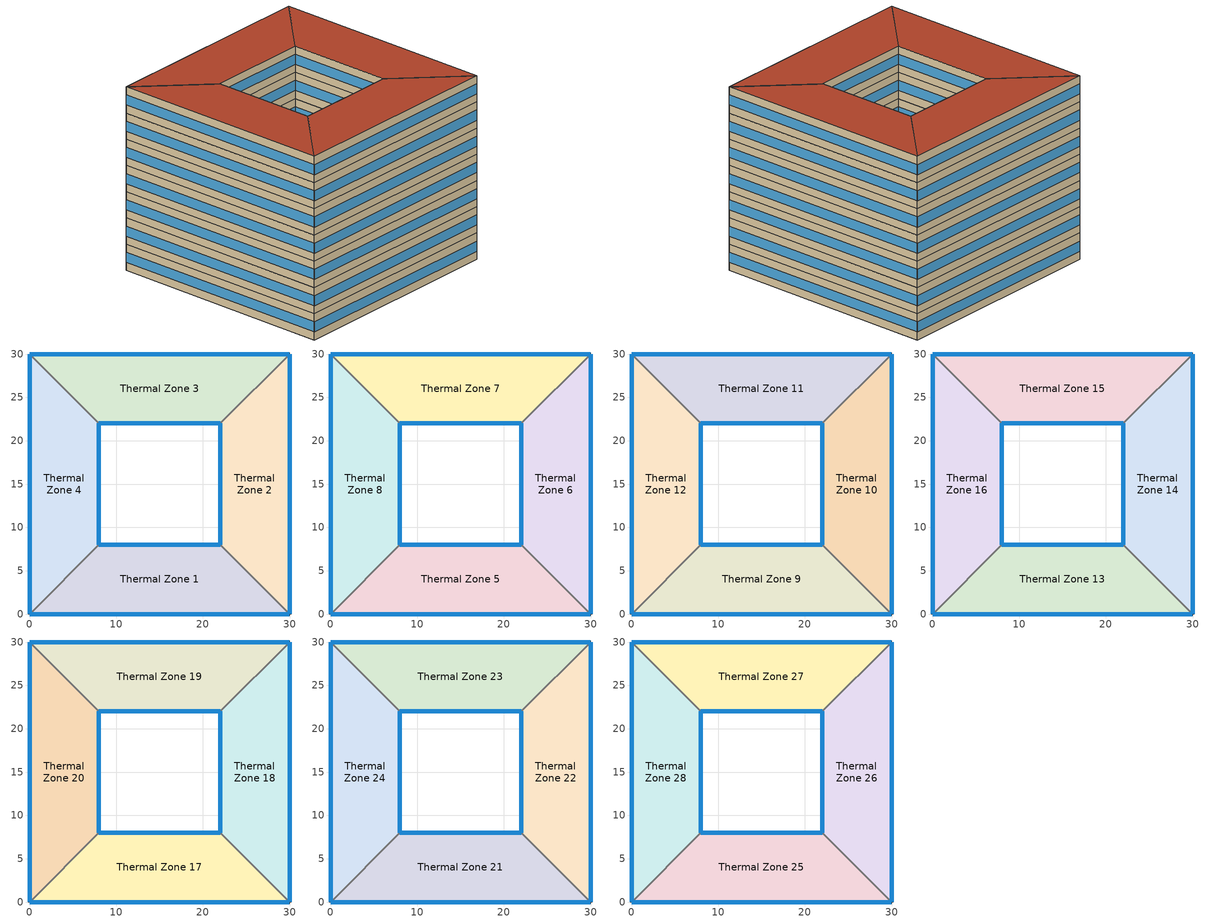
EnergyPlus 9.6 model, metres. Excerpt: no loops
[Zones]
Thermal Zone 1
 floor ground (ExtSlabCarpet): 0,0 8,8 22,8 30,0 z0
 wall outside (Ext Wall): 22,8 8,8 / 0,0 30,0 z0:3.5
 wall to Thermal Zone 4 (Interior Wall): 8,8 0,0 z0:3.5
 wall to Thermal Zone 2 (Interior Wall): 30,0 22,8 z0:3.5
 window (Ext Window): 21.99,8 8.01,8 / 0.01,0 29.99,0 z1.08:2.42
Thermal Zone 2
 floor ground (ExtSlabCarpet): 22,8 22,22 30,30 30,0 z0
 wall outside (Ext Wall): 22,22 22,8 / 30,0 30,30 z0:3.5
 wall to Thermal Zone 3 (Interior Wall): 30,30 22,22 z0:3.5
 window (Ext Window): 22,21.99 22,8.01 / 30,0.01 30,29.99 z1.08:2.42
Thermal Zone 3
 floor ground (ExtSlabCarpet): 8,22 0,30 30,30 22,22 z0
 wall outside (Ext Wall): 30,30 0,30 / 8,22 22,22 z0:3.5
 wall to Thermal Zone 4 (Interior Wall): 0,30 8,22 z0:3.5
 window (Ext Window): 29.99,30 0.01,30 / 8.01,22 21.99,22 z1.08:2.42
Thermal Zone 4
 floor ground (ExtSlabCarpet): 0,30 8,22 8,8 0,0 z0
 wall outside (Ext Wall): 8,8 8,22 / 0,30 0,0 z0:3.5
 window (Ext Window): 8,8.01 8,21.99 / 0,29.99 0,0.01 z1.08:2.42
Thermal Zone 5
 floor to Thermal Zone 1 (Interior Floor): 0,0 8,8 22,8 30,0 z3.5
 wall outside (Ext Wall): 22,8 8,8 / 0,0 30,0 z3.5:7
 wall to Thermal Zone 8 (Interior Wall): 8,8 0,0 z3.5:7
 wall to Thermal Zone 6 (Interior Wall): 30,0 22,8 z3.5:7
 window (Ext Window): 21.99,8 8.01,8 / 0.01,0 29.99,0 z4.58:5.92
Thermal Zone 6
 floor to Thermal Zone 2 (Interior Floor): 22,8 22,22 30,30 30,0 z3.5
 wall outside (Ext Wall): 22,22 22,8 / 30,0 30,30 z3.5:7
 wall to Thermal Zone 7 (Interior Wall): 30,30 22,22 z3.5:7
 window (Ext Window): 22,21.99 22,8.01 / 30,0.01 30,29.99 z4.58:5.92
Thermal Zone 7
 floor to Thermal Zone 3 (Interior Floor): 8,22 0,30 30,30 22,22 z3.5
 wall outside (Ext Wall): 30,30 0,30 / 8,22 22,22 z3.5:7
 wall to Thermal Zone 8 (Interior Wall): 0,30 8,22 z3.5:7
 window (Ext Window): 29.99,30 0.01,30 / 8.01,22 21.99,22 z4.58:5.92
Thermal Zone 8
 floor to Thermal Zone 4 (Interior Floor): 0,30 8,22 8,8 0,0 z3.5
 wall outside (Ext Wall): 8,8 8,22 / 0,30 0,0 z3.5:7
 window (Ext Window): 8,8.01 8,21.99 / 0,29.99 0,0.01 z4.58:5.92
Thermal Zone 9
 floor to Thermal Zone 5 (Interior Floor): 0,0 8,8 22,8 30,0 z7
 wall outside (Ext Wall): 22,8 8,8 / 0,0 30,0 z7:10.5
 wall to Thermal Zone 12 (Interior Wall): 8,8 0,0 z7:10.5
 wall to Thermal Zone 10 (Interior Wall): 30,0 22,8 z7:10.5
 window (Ext Window): 21.99,8 8.01,8 / 0.01,0 29.99,0 z8.08:9.42
Thermal Zone 10
 floor to Thermal Zone 6 (Interior Floor): 22,8 22,22 30,30 30,0 z7
 wall outside (Ext Wall): 22,22 22,8 / 30,0 30,30 z7:10.5
 wall to Thermal Zone 11 (Interior Wall): 30,30 22,22 z7:10.5
 window (Ext Window): 22,21.99 22,8.01 / 30,0.01 30,29.99 z8.08:9.42
Thermal Zone 11
 floor to Thermal Zone 7 (Interior Floor): 8,22 0,30 30,30 22,22 z7
 wall outside (Ext Wall): 30,30 0,30 / 8,22 22,22 z7:10.5
 wall to Thermal Zone 12 (Interior Wall): 0,30 8,22 z7:10.5
 window (Ext Window): 29.99,30 0.01,30 / 8.01,22 21.99,22 z8.08:9.42
Thermal Zone 12
 floor to Thermal Zone 8 (Interior Floor): 0,30 8,22 8,8 0,0 z7
 wall outside (Ext Wall): 8,8 8,22 / 0,30 0,0 z7:10.5
 window (Ext Window): 8,8.01 8,21.99 / 0,29.99 0,0.01 z8.08:9.42
Thermal Zone 13
 floor to Thermal Zone 9 (Interior Floor): 0,0 8,8 22,8 30,0 z10.5
 wall outside (Ext Wall): 22,8 8,8 / 0,0 30,0 z10.5:14
 wall to Thermal Zone 16 (Interior Wall): 8,8 0,0 z10.5:14
 wall to Thermal Zone 14 (Interior Wall): 30,0 22,8 z10.5:14
 window (Ext Window): 21.99,8 8.01,8 / 0.01,0 29.99,0 z11.58:12.92
Thermal Zone 14
 floor to Thermal Zone 10 (Interior Floor): 22,8 22,22 30,30 30,0 z10.5
 wall outside (Ext Wall): 22,22 22,8 / 30,0 30,30 z10.5:14
 wall to Thermal Zone 15 (Interior Wall): 30,30 22,22 z10.5:14
 window (Ext Window): 22,21.99 22,8.01 / 30,0.01 30,29.99 z11.58:12.92
Thermal Zone 15
 floor to Thermal Zone 11 (Interior Floor): 8,22 0,30 30,30 22,22 z10.5
 wall outside (Ext Wall): 30,30 0,30 / 8,22 22,22 z10.5:14
 wall to Thermal Zone 16 (Interior Wall): 0,30 8,22 z10.5:14
 window (Ext Window): 29.99,30 0.01,30 / 8.01,22 21.99,22 z11.58:12.92
Thermal Zone 16
 floor to Thermal Zone 12 (Interior Floor): 0,30 8,22 8,8 0,0 z10.5
 wall outside (Ext Wall): 8,8 8,22 / 0,30 0,0 z10.5:14
 window (Ext Window): 8,8.01 8,21.99 / 0,29.99 0,0.01 z11.58:12.92
Thermal Zone 17
 floor to Thermal Zone 13 (Interior Floor): 0,0 8,8 22,8 30,0 z14
 wall outside (Ext Wall): 22,8 8,8 / 0,0 30,0 z14:17.5
 wall to Thermal Zone 20 (Interior Wall): 8,8 0,0 z14:17.5
 wall to Thermal Zone 18 (Interior Wall): 30,0 22,8 z14:17.5
 window (Ext Window): 21.99,8 8.01,8 / 0.01,0 29.99,0 z15.08:16.42
Thermal Zone 18
 floor to Thermal Zone 14 (Interior Floor): 22,8 22,22 30,30 30,0 z14
 wall outside (Ext Wall): 22,22 22,8 / 30,0 30,30 z14:17.5
 wall to Thermal Zone 19 (Interior Wall): 30,30 22,22 z14:17.5
 window (Ext Window): 22,21.99 22,8.01 / 30,0.01 30,29.99 z15.08:16.42
Thermal Zone 19
 floor to Thermal Zone 15 (Interior Floor): 8,22 0,30 30,30 22,22 z14
 wall outside (Ext Wall): 30,30 0,30 / 8,22 22,22 z14:17.5
 wall to Thermal Zone 20 (Interior Wall): 0,30 8,22 z14:17.5
 window (Ext Window): 29.99,30 0.01,30 / 8.01,22 21.99,22 z15.08:16.42
Thermal Zone 20
 floor to Thermal Zone 16 (Interior Floor): 0,30 8,22 8,8 0,0 z14
 wall outside (Ext Wall): 8,8 8,22 / 0,30 0,0 z14:17.5
 window (Ext Window): 8,8.01 8,21.99 / 0,29.99 0,0.01 z15.08:16.42
Thermal Zone 21
 floor to Thermal Zone 17 (Interior Floor): 0,0 8,8 22,8 30,0 z17.5
 wall outside (Ext Wall): 22,8 8,8 / 0,0 30,0 z17.5:21
 wall to Thermal Zone 24 (Interior Wall): 8,8 0,0 z17.5:21
 wall to Thermal Zone 22 (Interior Wall): 30,0 22,8 z17.5:21
 window (Ext Window): 21.99,8 8.01,8 / 0.01,0 29.99,0 z18.58:19.92
Thermal Zone 22
 floor to Thermal Zone 18 (Interior Floor): 22,8 22,22 30,30 30,0 z17.5
 wall outside (Ext Wall): 22,22 22,8 / 30,0 30,30 z17.5:21
 wall to Thermal Zone 23 (Interior Wall): 30,30 22,22 z17.5:21
 window (Ext Window): 22,21.99 22,8.01 / 30,0.01 30,29.99 z18.58:19.92
Thermal Zone 23
 floor to Thermal Zone 19 (Interior Floor): 8,22 0,30 30,30 22,22 z17.5
 wall outside (Ext Wall): 30,30 0,30 / 8,22 22,22 z17.5:21
 wall to Thermal Zone 24 (Interior Wall): 0,30 8,22 z17.5:21
 window (Ext Window): 29.99,30 0.01,30 / 8.01,22 21.99,22 z18.58:19.92
Thermal Zone 24
 floor to Thermal Zone 20 (Interior Floor): 0,30 8,22 8,8 0,0 z17.5
 wall outside (Ext Wall): 8,8 8,22 / 0,30 0,0 z17.5:21
 window (Ext Window): 8,8.01 8,21.99 / 0,29.99 0,0.01 z18.58:19.92
Thermal Zone 25
 floor to Thermal Zone 21 (Interior Floor): 0,0 8,8 22,8 30,0 z21
 wall outside (Ext Wall): 22,8 8,8 / 0,0 30,0 z21:24.5
 wall to Thermal Zone 28 (Interior Wall): 8,8 0,0 z21:24.5
 wall to Thermal Zone 26 (Interior Wall): 30,0 22,8 z21:24.5
 window (Ext Window): 21.99,8 8.01,8 / 0.01,0 29.99,0 z22.08:23.42
 roof outside (Ext Roof): 30,0 22,8 8,8 0,0 z24.5
Thermal Zone 26
 floor to Thermal Zone 22 (Interior Floor): 22,8 22,22 30,30 30,0 z21
 wall outside (Ext Wall): 22,22 22,8 / 30,0 30,30 z21:24.5
 wall to Thermal Zone 27 (Interior Wall): 30,30 22,22 z21:24.5
 window (Ext Window): 22,21.99 22,8.01 / 30,0.01 30,29.99 z22.08:23.42
 roof outside (Ext Roof): 30,0 30,30 22,22 22,8 z24.5
Thermal Zone 27
 floor to Thermal Zone 23 (Interior Floor): 8,22 0,30 30,30 22,22 z21
 wall outside (Ext Wall): 30,30 0,30 / 8,22 22,22 z21:24.5
 wall to Thermal Zone 28 (Interior Wall): 0,30 8,22 z21:24.5
 window (Ext Window): 29.99,30 0.01,30 / 8.01,22 21.99,22 z22.08:23.42
 roof outside (Ext Roof): 22,22 30,30 0,30 8,22 z24.5
Thermal Zone 28
 floor to Thermal Zone 24 (Interior Floor): 0,30 8,22 8,8 0,0 z21
 wall outside (Ext Wall): 8,8 8,22 / 0,30 0,0 z21:24.5
 window (Ext Window): 8,8.01 8,21.99 / 0,29.99 0,0.01 z22.08:23.42
 roof outside (Ext Roof): 0,0 8,8 8,22 0,30 z24.5
[Building]
Building 1: North Axis {deg}=-0
[Site:Location]
Washington Dc Dulles IntL Ar: Latitude {deg}=38.98; Longitude {deg}=-77.47; Time Zone {hr}=-5; Elevation {m}=82
[SizingPeriod:DesignDay] Day of Month=21; Dry-Bulb Temperature Range Modifier Type=DefaultMultipliers; Barometric Pressure {Pa}=86790; Rain Indicator=No; Snow Indicator=No; Daylight Saving Time Indicator=No; Begin Environment Reset Mode=FullResetAtBeginEnvironment
Name | Month | Day Type | Maximum Dry-Bulb Temperature {C} | Daily Dry-Bulb Temperature Range {deltaC} | Humidity Condition Type | Wetbulb or DewPoint at Maximum Dry-Bulb {C} | Wind Speed {m/s} | Wind Direction {deg} | Solar Model Indicator | ASHRAE Clear Sky Optical Depth for Beam Irradiance (taub) | ASHRAE Clear Sky Optical Depth for Diffuse Irradiance (taud) | Enthalpy at Maximum Dry-Bulb {J/kg} | Sky Clearness
SALT-LAKE-CITY-IAP Ann Clg .4% Condns DB=>MWB | 7 | SummerDesignDay | 36.5 | 14.4 | Wetbulb | 17.1 | 5 | 340 | ASHRAETau | 0.339 | 2.366
SALT-LAKE-CITY-IAP Ann Clg .4% Condns DP=>MDB | 7 | SummerDesignDay | 22.5 | 14.4 | Dewpoint | 15.6 | 5 | 340 | ASHRAETau | 0.339 | 2.366
SALT-LAKE-CITY-IAP Ann Clg .4% Condns Enth=>MDB | 7 | SummerDesignDay | 30.8 | 14.4 | Enthalpy |  | 5 | 340 | ASHRAETau | 0.339 | 2.366 | 59300
SALT-LAKE-CITY-IAP Ann Clg .4% Condns WB=>MDB | 7 | SummerDesignDay | 31.2 | 14.4 | Wetbulb | 19 | 5 | 340 | ASHRAETau | 0.339 | 2.366
SALT-LAKE-CITY-IAP Ann Htg 99.6% Condns DB | 1 | WinterDesignDay | -12.4 | 0 | Wetbulb | -12.4 | 2.6 | 140 | ASHRAEClearSky |  |  |  | 0
SALT-LAKE-CITY-IAP Ann Htg Wind 99.6% Condns WS=>MCDB | 1 | WinterDesignDay | 6.8 | 0 | Wetbulb | 6.8 | 12.4 | 140 | ASHRAEClearSky |  |  |  | 0
SALT-LAKE-CITY-IAP Ann Hum_n 99.6% Condns DP=>MCDB | 1 | WinterDesignDay | -10.7 | 0 | Dewpoint | -16.2 | 2.6 | 140 | ASHRAEClearSky |  |  |  | 0
[Material] Thermal Absorptance=0.9
Name | Roughness | Thickness m | Conductivity W/m-K | Density kg/m3 | Specific Heat J/kg-K | Solar Absorptance | Visible Absorptance
wall brick | Smooth | 0.25 | 0.7 | 1800 | 829 | 0.65 | 0.65
roof concrete | MediumRough | 0.2 | 0.5 | 2243 | 837 | 0.65 | 0.65
Wall Insulation [30]; Roof Insulation [30] | MediumRough | 0.1693 | 0.049 | 265 | 836.8 | 0.7 | 0.7
F16 Acoustic tile | MediumSmooth | 0.0191 | 0.06 | 368 | 590 | 0.3 | 0.3
M11 100mm lightweight concrete | MediumRough | 0.1016 | 0.53 | 1280 | 840 | 0.5 | 0.5
MAT-CC05 4 HW CONCRETE | Rough | 0.1016 | 1.311 | 2240 | 836.8 | 0.85 | 0.85
G01a 19mm gypsum board | MediumSmooth | 0.019 | 0.16 | 800 | 1090 | 0.4 | 0.4
[Material:AirGap]
Name | Thermal Resistance m2-K/W
F04 Wall air space resistance | 0.15
F05 Ceiling air space resistance | 0.18
[Material:NoMass]
CP02 CARPET PAD: Roughness=Smooth; Thermal Resistance m2-K/W=0.1; Thermal Absorptance=0.9; Solar Absorptance=0.8; Visible Absorptance=0.8
[WindowMaterial:SimpleGlazingSystem]
Window Material Simple Glazing System: U-Factor W/m2-K=1.8; Solar Heat Gain Coefficient=0.35
[Construction]
Ext Roof: roof concrete, Roof Insulation [30]
Ext Wall: wall brick, Wall Insulation [30]
Ext Window: Window Material Simple Glazing System
ExtSlabCarpet: MAT-CC05 4 HW CONCRETE, CP02 CARPET PAD
Interior Floor: F16 Acoustic tile, F05 Ceiling air space resistance, M11 100mm lightweight concrete
Interior Wall: G01a 19mm gypsum board, F04 Wall air space resistance, G01a 19mm gypsum board
[Zone]
Thermal Zone 1; Thermal Zone 2; Thermal Zone 3; Thermal Zone 4: 0, 0, 0, 0, , 1, , , , , , Yes
Thermal Zone 5; Thermal Zone 6; Thermal Zone 7; Thermal Zone 8: 0, 0, 0, 3.5, , 1, , , , , , Yes
Thermal Zone 9; Thermal Zone 10; Thermal Zone 11; Thermal Zone 12: 0, 0, 0, 7, , 1, , , , , , Yes
Thermal Zone 13; Thermal Zone 14; Thermal Zone 15; Thermal Zone 16: 0, 0, 0, 10.5, , 1, , , , , , Yes
Thermal Zone 17; Thermal Zone 18; Thermal Zone 19; Thermal Zone 20: 0, 0, 0, 14, , 1, , , , , , Yes
Thermal Zone 21; Thermal Zone 22; Thermal Zone 23; Thermal Zone 24: 0, 0, 0, 17.5, , 1, , , , , , Yes
Thermal Zone 25; Thermal Zone 26; Thermal Zone 27; Thermal Zone 28: 0, 0, 0, 21, , 1, , , , , , Yes
[AvailabilityManager:Scheduled] Schedule=Always On Discrete
VAV with Reheat 1 Availability Manager; Air Loop HVAC Outdoor Air System 1 Availability Manager
[Schedule:Constant]
Always On Discrete: Hourly Value=1
